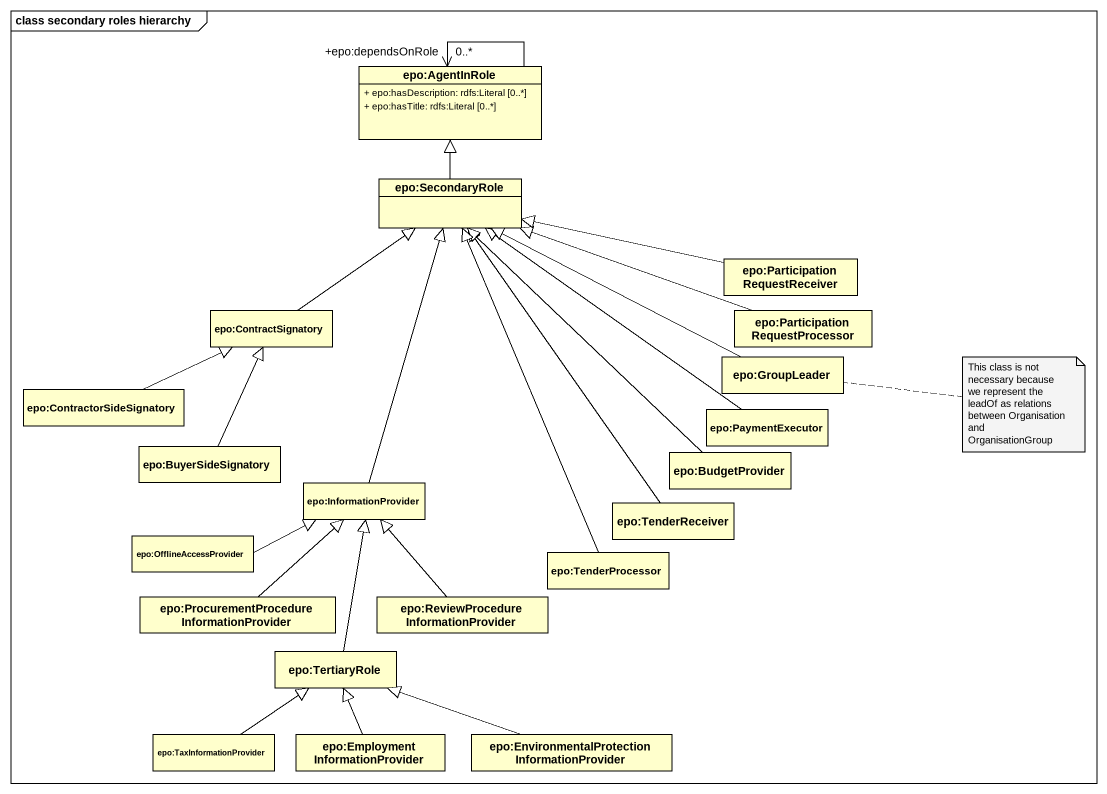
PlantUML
@startuml
mainframe class secondary roles hierarchy
hide circle
hide empty members
skinparam classAttributeIconSize 0
class "epo:AgentInRole" as epo_AgentInRole {
  + epo:hasDescription: rdfs:Literal [0..*]
  + epo:hasTitle: rdfs:Literal [0..*]
}
class "epo:SecondaryRole" as epo_SecondaryRole
class "epo:ParticipationRequestReceiver" as epo_ParticipationRequestRece
class "epo:ContractSignatory" as epo_ContractSignatory
class "epo:ParticipationRequestProcessor" as epo_ParticipationRequestProc
class "epo:ContractorSideSignatory" as epo_ContractorSideSignatory
class "epo:GroupLeader" as epo_GroupLeader
class "epo:PaymentExecutor" as epo_PaymentExecutor
class "epo:BuyerSideSignatory" as epo_BuyerSideSignatory
class "epo:InformationProvider" as epo_InformationProvider
class "epo:BudgetProvider" as epo_BudgetProvider
class "epo:TenderReceiver" as epo_TenderReceiver
class "epo:OfflineAccessProvider" as epo_OfflineAccessProvider
class "epo:TenderProcessor" as epo_TenderProcessor
class "epo:ProcurementProcedureInformationProvider" as epo_ProcurementProcedureInfo
class "epo:ReviewProcedureInformationProvider" as epo_ReviewProcedureInformati
class "epo:TertiaryRole" as epo_TertiaryRole
class "epo:TaxInformationProvider" as epo_TaxInformationProvider
class "epo:EmploymentInformationProvider" as epo_EmploymentInformationPro
class "epo:EnvironmentalProtectionInformationProvider" as epo_EnvironmentalProtectionI
epo_AgentInRole --> "+epo:dependsOnRole\n0..*" epo_AgentInRole
epo_SecondaryRole -up-|> epo_AgentInRole
epo_ParticipationRequestRece -left-|> epo_SecondaryRole
epo_ContractSignatory -up-|> epo_SecondaryRole
epo_ParticipationRequestProc -left-|> epo_SecondaryRole
epo_ContractorSideSignatory -right-|> epo_ContractSignatory
epo_GroupLeader -left-|> epo_SecondaryRole
epo_PaymentExecutor -up-|> epo_SecondaryRole
epo_BuyerSideSignatory -up-|> epo_ContractSignatory
epo_InformationProvider -up-|> epo_SecondaryRole
epo_BudgetProvider -up-|> epo_SecondaryRole
epo_TenderReceiver -up-|> epo_SecondaryRole
epo_OfflineAccessProvider -right-|> epo_InformationProvider
epo_TenderProcessor -up-|> epo_SecondaryRole
epo_ProcurementProcedureInfo -up-|> epo_InformationProvider
epo_ReviewProcedureInformati -up-|> epo_InformationProvider
epo_TertiaryRole -up-|> epo_InformationProvider
epo_TaxInformationProvider -up-|> epo_TertiaryRole
epo_EmploymentInformationPro -up-|> epo_TertiaryRole
epo_EnvironmentalProtectionI -left-|> epo_TertiaryRole
note right of epo_GroupLeader : This class is not necessary because we represent the leadOf as relations between Organisation and OrganisationGroup
@enduml
